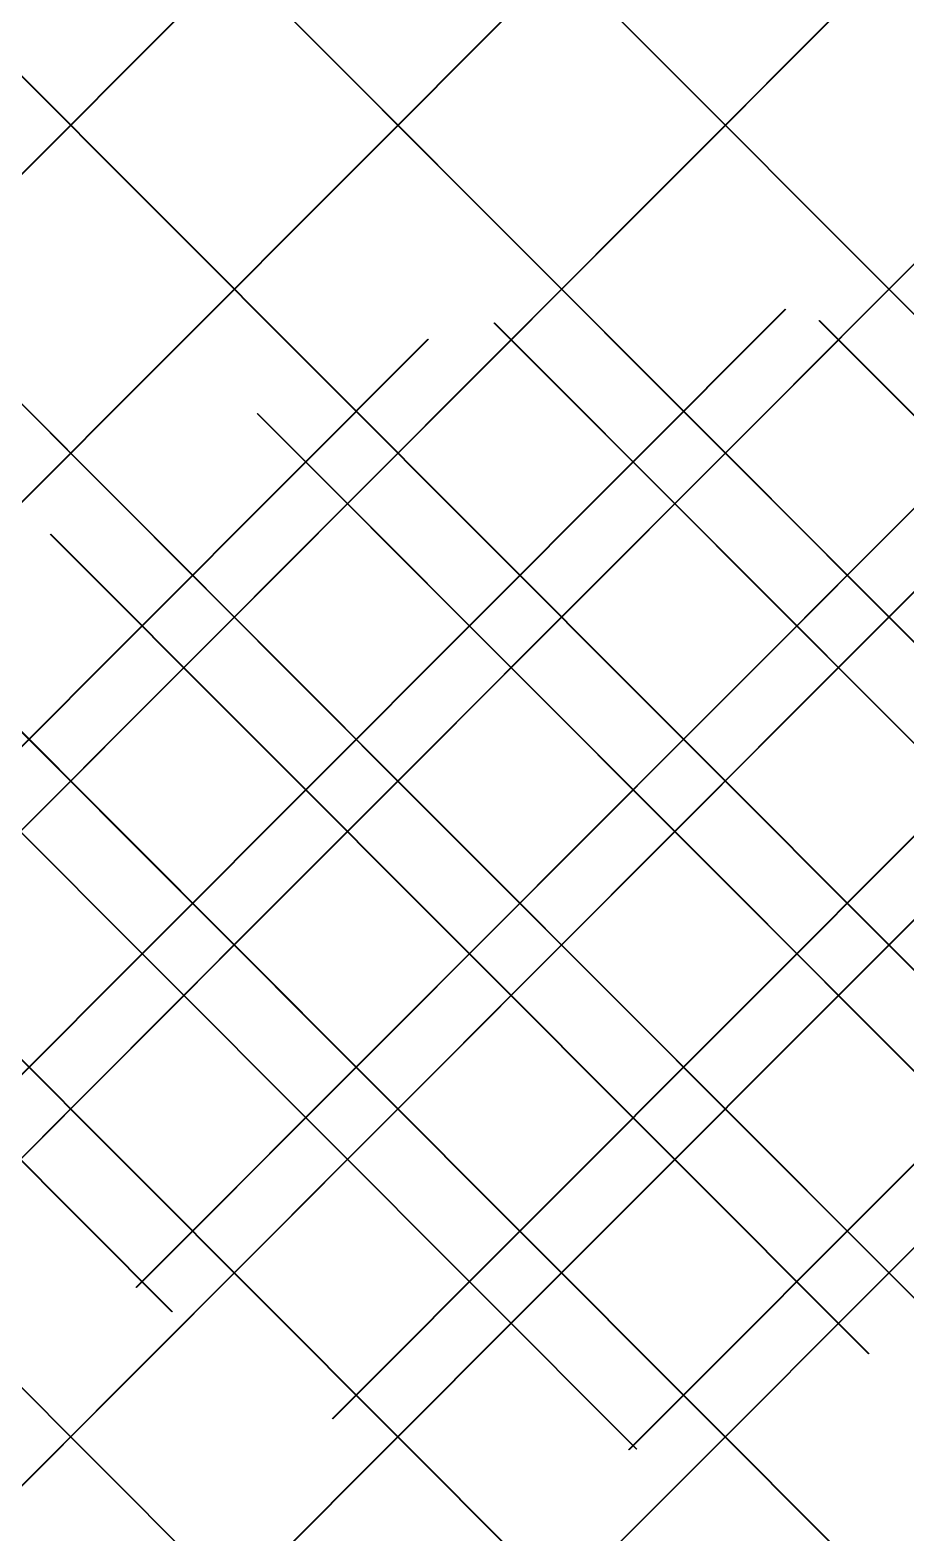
# Model space of a CAD drawing. Header units: millimetres. Extents: x -12186 to 152825, y -4386 to 9463.
# Drawn here: x 121620.1 to 121829.6, y 4004.7 to 4364.1 of the extents above; entities that cross this region are included whole.
import ezdxf

# ---------------------------------------------------------------- set-up
doc = ezdxf.new("R2010")
doc.units = ezdxf.units.MM
doc.layers.add('G-IMPT', color=8, linetype='Continuous', lineweight=5)
doc.layers.add('L-PLNT', color=71, linetype='Continuous', lineweight=5)

# ---------------------------------------------------------------- blocks, each defined once
blk = doc.blocks.new('SVA_Shades of Green Tree - Australian_Tree_based_on_Leopard_Tree_2901-V502-Section 4')
at = {"layer": 'G-IMPT'}
for p, q in [((-38062.85, 4088.67), (-37530.05, 4622.37)), ((-38062.72, 4088.67), (-37529.92, 4622.37)), ((-37530.05, 4217.26), (-37934.69, 4622.58)), ((-37529.92, 4217.26), (-37934.56, 4622.58)), ((-37530.05, 4138.83), (-37968.25, 4577.77)), ((-37529.92, 4138.83), (-37968.12, 4577.77)), ((-37728.36, 4180.61), (-38116.96, 4569.87)), ((-37728.23, 4180.61), (-38116.83, 4569.87)), ((-37672.42, 4203.02), (-38038.66, 4569.87)), ((-37672.29, 4203.02), (-38038.54, 4569.87)), ((-37740.46, 4114.44), (-38176.46, 4551.17)), ((-38045.72, 4027.4), (-37530.05, 4543.94)), ((-38045.59, 4027.4), (-37529.92, 4543.94)), ((-37617, 3912.21), (-38224.96, 4521.19)), ((-37616.87, 3912.21), (-38224.83, 4521.19)), ((-38028.59, 3966.14), (-37530.05, 4465.51)), ((-38028.46, 3966.14), (-37529.92, 4465.51)), ((-37741.38, 4175.4), (-37530.05, 4387.08)), ((-37741.25, 4175.4), (-37529.92, 4387.08)), ((-37794.9, 4063.34), (-37530.05, 4328.63)), ((-37794.77, 4063.34), (-37529.92, 4328.63)), ((-37628.31, 4210.23), (-37530.05, 4308.65)), ((-37628.18, 4210.23), (-37529.92, 4308.65)), ((-37916.14, 4020.32), (-37639.56, 4297.37)), ((-37916.01, 4020.32), (-37639.43, 4297.37)), ((-37530.05, 4114.65), (-37709.24, 4294.14)), ((-37529.92, 4114.65), (-37709.11, 4294.14)), ((-37530.05, 4193.08), (-37631.48, 4294.67)), ((-37529.92, 4193.08), (-37631.35, 4294.67)), ((-37968.34, 4046.46), (-37725.04, 4290.17)), ((-37968.21, 4046.46), (-37724.89, 4290.19)), ((-37572.61, 4078.85), (-37765.9, 4272.46)), ((-37572.49, 4078.85), (-37765.77, 4272.46)), ((-37616.87, 3833.78), (-38046.56, 4264.19)), ((-37747.91, 4031.97), (-37530.05, 4250.2)), ((-37747.78, 4031.97), (-37529.92, 4250.2)), ((-37619.6, 4047.49), (-37815.35, 4243.57)), ((-37619.47, 4047.49), (-37815.23, 4243.57)), ((-37734.16, 4104.21), (-37628.31, 4210.23)), ((-37734.03, 4104.21), (-37628.18, 4210.23)), ((-37675.17, 4024.72), (-37859.11, 4208.97)), ((-37675.04, 4024.72), (-37858.98, 4208.97)), ((-37530.05, 4060.41), (-37672.42, 4203.02)), ((-37529.92, 4060.41), (-37672.29, 4203.02)), ((-37740.59, 4114.44), (-37824.52, 4198.51)), ((-37530.05, 3981.98), (-37728.36, 4180.61)), ((-37529.92, 3981.98), (-37728.23, 4180.61)), ((-37764.41, 4152.32), (-37741.38, 4175.4)), ((-37764.29, 4152.32), (-37741.25, 4175.4)), ((-37786.25, 4057.57), (-37901.82, 4173.33)), ((-37786.13, 4057.57), (-37901.69, 4173.33)), ((-37677.01, 4024.57), (-37530.05, 4171.77)), ((-37676.88, 4024.57), (-37529.92, 4171.77)), ((-37703.9, 4056.09), (-37591.46, 4168.71)), ((-37703.77, 4056.09), (-37591.33, 4168.71)), ((-38011.46, 3904.87), (-37764.41, 4152.32)), ((-38011.33, 3904.87), (-37764.29, 4152.32)), ((-37673.64, 4007.97), (-37554.61, 4127.2)), ((-37673.51, 4007.97), (-37554.48, 4127.2)), ((-37530.05, 3903.55), (-37740.59, 4114.44)), ((-37529.92, 3903.55), (-37740.46, 4114.44)), ((-37855.28, 3982.88), (-37734.16, 4104.21)), ((-37855.15, 3982.88), (-37734.03, 4104.21)), ((-37617, 3833.78), (-37866.17, 4083.38)), ((-37817.73, 3942.06), (-37703.9, 4056.09)), ((-37817.6, 3942.06), (-37703.77, 4056.09)), ((-37807.98, 3873.4), (-37673.64, 4007.97)), ((-37807.85, 3873.4), (-37673.51, 4007.97))]:
    blk.add_line(p, q, dxfattribs=at)

msp = doc.modelspace()

# ---------------------------------------------------------------- block references
at = {"layer": 'L-PLNT'}
msp.add_blockref('SVA_Shades of Green Tree - Australian_Tree_based_on_Leopard_Tree_2901-V502-Section 4', (159440.27, 0), dxfattribs=at)

doc.saveas('drawing.dxf')
